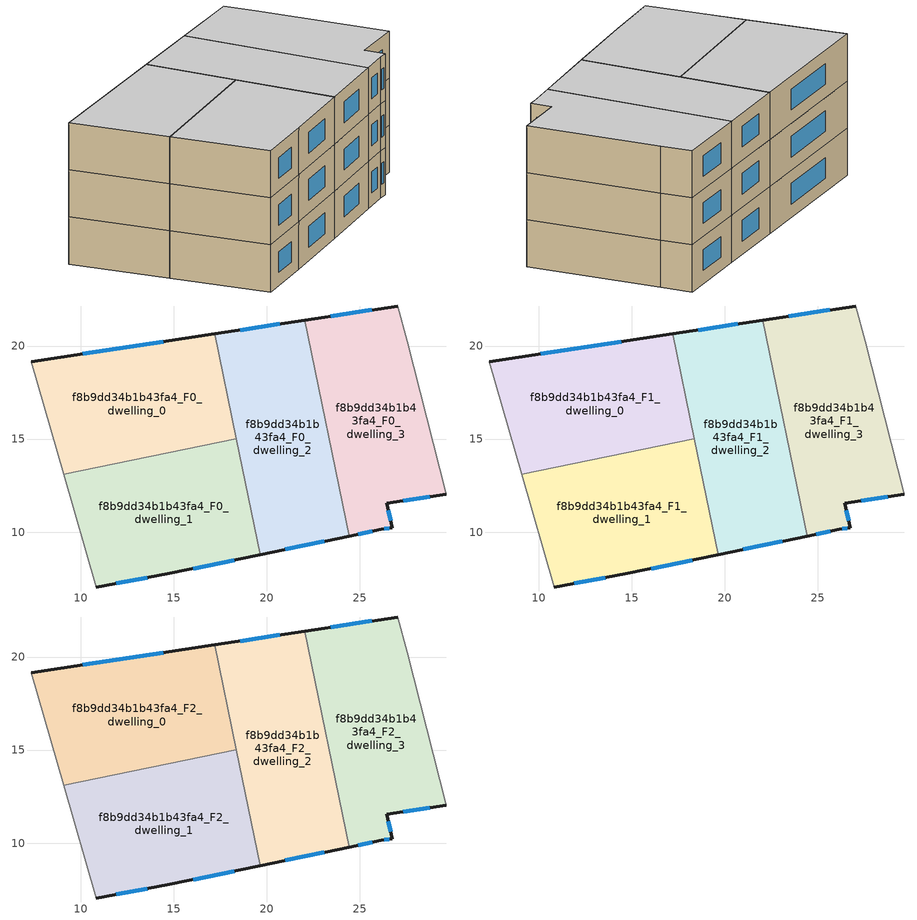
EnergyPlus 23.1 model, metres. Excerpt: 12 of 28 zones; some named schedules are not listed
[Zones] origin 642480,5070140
f8b9dd34b1b43fa4_F0_dwelling_0
 floor ground (EU_floor_Construction): 17.21,20.66 18.38,15.01 9.09,13.1 7.34,19.16 z0
 wall outside (EU_wall_Construction): 17.21,20.66 7.34,19.16 z0:3
 wall adiabatic (EU_wall_Construction): 7.34,19.16 9.09,13.1 z0:3
 wall to f8b9dd34b1b43fa4_F0_dwelling_1 (EU_wall_Construction): 9.09,13.1 18.38,15.01 z0:3
 wall to f8b9dd34b1b43fa4_F0_dwelling_2 (EU_wall_Construction): 18.38,15.01 17.21,20.66 z0:3
 window (EU_Window_Construction): 14.45,20.24 10.11,19.58 z0.84:2.16
f8b9dd34b1b43fa4_F0_dwelling_1
 floor ground (EU_floor_Construction): 18.38,15.01 19.66,8.79 14.64,7.75 10.84,7.05 9.09,13.1 z0
 wall outside (EU_wall_Construction): 10.84,7.05 14.64,7.75 19.66,8.79 z0:3
 wall adiabatic (EU_wall_Construction): 9.09,13.1 10.84,7.05 z0:3
 wall to f8b9dd34b1b43fa4_F0_dwelling_2 (EU_wall_Construction): 19.66,8.79 18.38,15.01 z0:3
 window (EU_Window_Construction): 11.91,7.24 13.58,7.55 / 16.05,8.04 18.25,8.5 z0.84:2.16
f8b9dd34b1b43fa4_F0_dwelling_2
 floor ground (EU_floor_Construction): 22.05,21.39 24.44,9.79 19.66,8.79 17.21,20.66 z0
 wall outside (EU_wall_Construction): 19.66,8.79 24.44,9.79 / 22.05,21.39 17.21,20.66 z0:3
 wall to f8b9dd34b1b43fa4_F0_dwelling_3 (EU_wall_Construction): 24.44,9.79 22.05,21.39 z0:3
 window (EU_Window_Construction): 21,9.07 23.1,9.51 / 20.69,21.19 18.57,20.86 z0.84:2.16
f8b9dd34b1b43fa4_F0_dwelling_3
 floor ground (EU_floor_Construction): 27.06,22.16 27.56,20.25 29.66,12.05 26.45,11.55 26.75,10.25 26.15,10.15 24.44,9.79 22.05,21.39 z0
 wall outside (EU_wall_Construction): 24.44,9.79 26.15,10.15 26.75,10.25 26.45,11.55 29.66,12.05 / 27.06,22.16 22.05,21.39 z0:3
 wall adiabatic (EU_wall_Construction): 29.66,12.05 27.56,20.25 27.06,22.16 z0:3
 window (EU_Window_Construction): 26.67,10.61 26.54,11.18 / 26.32,10.17 26.58,10.22 / 24.92,9.89 25.67,10.05 / 25.65,21.94 23.45,21.61 / 27.35,11.69 28.76,11.91 z0.84:2.16
f8b9dd34b1b43fa4_F1_dwelling_0
 floor to f8b9dd34b1b43fa4_F0_dwelling_0 (EU_floor_Construction): 17.21,20.66 18.38,15.01 9.09,13.1 7.34,19.16 z3
 wall outside (EU_wall_Construction): 17.21,20.66 7.34,19.16 z3:6
 wall adiabatic (EU_wall_Construction): 7.34,19.16 9.09,13.1 z3:6
 wall to f8b9dd34b1b43fa4_F1_dwelling_1 (EU_wall_Construction): 9.09,13.1 18.38,15.01 z3:6
 wall to f8b9dd34b1b43fa4_F1_dwelling_2 (EU_wall_Construction): 18.38,15.01 17.21,20.66 z3:6
 window (EU_Window_Construction): 14.45,20.24 10.11,19.58 z3.84:5.16
f8b9dd34b1b43fa4_F1_dwelling_1
 floor to f8b9dd34b1b43fa4_F0_dwelling_1 (EU_floor_Construction): 18.38,15.01 19.66,8.79 14.64,7.75 10.84,7.05 9.09,13.1 z3
 wall outside (EU_wall_Construction): 10.84,7.05 14.64,7.75 19.66,8.79 z3:6
 wall adiabatic (EU_wall_Construction): 9.09,13.1 10.84,7.05 z3:6
 wall to f8b9dd34b1b43fa4_F1_dwelling_2 (EU_wall_Construction): 19.66,8.79 18.38,15.01 z3:6
 window (EU_Window_Construction): 11.91,7.24 13.58,7.55 / 16.05,8.04 18.25,8.5 z3.84:5.16
f8b9dd34b1b43fa4_F1_dwelling_2
 floor to f8b9dd34b1b43fa4_F0_dwelling_2 (EU_floor_Construction): 22.05,21.39 24.44,9.79 19.66,8.79 17.21,20.66 z3
 wall outside (EU_wall_Construction): 19.66,8.79 24.44,9.79 / 22.05,21.39 17.21,20.66 z3:6
 wall to f8b9dd34b1b43fa4_F1_dwelling_3 (EU_wall_Construction): 24.44,9.79 22.05,21.39 z3:6
 window (EU_Window_Construction): 21,9.07 23.1,9.51 / 20.69,21.19 18.57,20.86 z3.84:5.16
f8b9dd34b1b43fa4_F1_dwelling_3
 floor to f8b9dd34b1b43fa4_F0_dwelling_3 (EU_floor_Construction): 27.06,22.16 27.55,20.25 29.65,12.05 26.45,11.55 26.75,10.25 26.15,10.15 24.44,9.79 22.05,21.39 z3
 wall outside (EU_wall_Construction): 24.44,9.79 26.15,10.15 26.75,10.25 26.45,11.55 29.66,12.05 / 27.06,22.16 22.05,21.39 z3:6
 wall adiabatic (EU_wall_Construction): 29.66,12.05 27.56,20.25 27.06,22.16 z3:6
 window (EU_Window_Construction): 26.67,10.61 26.54,11.18 / 26.32,10.17 26.58,10.22 / 24.92,9.89 25.67,10.05 / 25.65,21.94 23.45,21.61 / 27.35,11.69 28.76,11.91 z3.84:5.16
f8b9dd34b1b43fa4_F2_dwelling_0
 floor to f8b9dd34b1b43fa4_F1_dwelling_0 (EU_floor_Construction): 17.21,20.66 18.38,15.01 9.09,13.1 7.34,19.16 z6
 wall outside (EU_wall_Construction): 17.21,20.66 7.34,19.16 z6:9
 wall adiabatic (EU_wall_Construction): 7.34,19.16 9.09,13.1 z6:9
 wall to f8b9dd34b1b43fa4_F2_dwelling_1 (EU_wall_Construction): 9.09,13.1 18.38,15.01 z6:9
 wall to f8b9dd34b1b43fa4_F2_dwelling_2 (EU_wall_Construction): 18.38,15.01 17.21,20.66 z6:9
 window (EU_Window_Construction): 14.45,20.24 10.11,19.58 z6.84:8.16
 ceiling to f8b9dd34b1b43fa4_F3_dwelling_0 (EU_floor_Construction): 18.38,15.01 17.21,20.66 7.34,19.16 9.09,13.1 z9
f8b9dd34b1b43fa4_F2_dwelling_1
 floor to f8b9dd34b1b43fa4_F1_dwelling_1 (EU_floor_Construction): 18.38,15.01 19.66,8.79 14.64,7.75 10.84,7.05 9.09,13.1 z6
 wall outside (EU_wall_Construction): 10.84,7.05 14.64,7.75 19.66,8.79 z6:9
 wall adiabatic (EU_wall_Construction): 9.09,13.1 10.84,7.05 z6:9
 wall to f8b9dd34b1b43fa4_F2_dwelling_2 (EU_wall_Construction): 19.66,8.79 18.38,15.01 z6:9
 window (EU_Window_Construction): 11.91,7.24 13.58,7.55 / 16.05,8.04 18.25,8.5 z6.84:8.16
 ceiling to f8b9dd34b1b43fa4_F3_dwelling_1 (EU_floor_Construction): 19.66,8.79 18.38,15.01 9.09,13.1 10.84,7.05 14.64,7.75 z9
f8b9dd34b1b43fa4_F2_dwelling_2
 floor to f8b9dd34b1b43fa4_F1_dwelling_2 (EU_floor_Construction): 22.05,21.39 24.44,9.79 19.66,8.79 17.21,20.66 z6
 wall outside (EU_wall_Construction): 19.66,8.79 24.44,9.79 / 22.05,21.39 17.21,20.66 z6:9
 wall to f8b9dd34b1b43fa4_F2_dwelling_3 (EU_wall_Construction): 24.44,9.79 22.05,21.39 z6:9
 window (EU_Window_Construction): 21,9.07 23.1,9.51 / 20.69,21.19 18.57,20.86 z6.84:8.16
 ceiling to f8b9dd34b1b43fa4_F3_dwelling_2 (EU_floor_Construction): 24.44,9.79 22.05,21.39 17.21,20.66 19.66,8.79 z9
f8b9dd34b1b43fa4_F2_dwelling_3
 floor to f8b9dd34b1b43fa4_F1_dwelling_3 (EU_floor_Construction): 27.06,22.16 27.55,20.25 29.65,12.05 26.45,11.55 26.75,10.25 26.15,10.15 24.44,9.79 22.05,21.39 z6
 wall outside (EU_wall_Construction): 24.44,9.79 26.15,10.15 26.75,10.25 26.45,11.55 29.66,12.05 / 27.06,22.16 22.05,21.39 z6:9
 wall adiabatic (EU_wall_Construction): 29.66,12.05 27.56,20.25 27.06,22.16 z6:9
 window (EU_Window_Construction): 26.67,10.61 26.54,11.18 / 26.32,10.17 26.58,10.22 / 24.92,9.89 25.67,10.05 / 25.65,21.94 23.45,21.61 / 27.35,11.69 28.76,11.91 z6.84:8.16
 ceiling to f8b9dd34b1b43fa4_F3_dwelling_3 (EU_floor_Construction): 29.65,12.05 27.55,20.25 27.06,22.16 22.05,21.39 24.44,9.79 26.15,10.15 26.75,10.25 26.45,11.55 z9
[Building]
EU S2 Campaign: North Axis=0; Terrain=City; Solar Distribution=FullExterior
[Site:Location]
Lyon-Bron: Latitude=45.75; Longitude=5; Time Zone=1; Elevation=198
[SizingPeriod:WeatherFileDays]
AnnualSizingPeriod: Begin Month=1; Begin Day of Month=1; End Month=12; End Day of Month=31; Day of Week for Start Day=Monday; Use Weather File Daylight Saving Period=No; Use Weather File Rain and Snow Indicators=No
[MATERIAL]
EU_InternalMass_Material: Roughness=MediumRough; Thickness=0.1; Conductivity=1; Density=1800; Specific Heat=900; Thermal Absorptance=0.9; Solar Absorptance=0.7; Visible Absorptance=0.7
[MATERIAL:NOMASS] Roughness=MediumRough; Thermal Absorptance=0.9; Solar Absorptance=0.7; Visible Absorptance=0.7
Name | Thermal Resistance
EU_wall_NoMass | 0.776494
EU_floor_NoMass | 0.421597
[WINDOWMATERIAL:SIMPLEGLAZINGSYSTEM]
EU_Window_SimpleGlazing: UFactor=4.24961; Solar Heat Gain Coefficient=0.83; Visible Transmittance=0.83
[CONSTRUCTION]
EU_wall_Construction: EU_wall_NoMass
EU_floor_Construction: EU_floor_NoMass
EU_Window_Construction: EU_Window_SimpleGlazing
EU_InternalMass_Construction: EU_InternalMass_Material
[ZONE] Type=1; Multiplier=1; Ceiling Height=autocalculate; Floor Area=autocalculate; Part of Total Floor Area=Yes
Name | Volume
f8b9dd34b1b43fa4_F0_dwelling_0; f8b9dd34b1b43fa4_F1_dwelling_0; f8b9dd34b1b43fa4_F2_dwelling_0 | 175.611
f8b9dd34b1b43fa4_F0_dwelling_1 | 175.622
f8b9dd34b1b43fa4_F1_dwelling_1; f8b9dd34b1b43fa4_F2_dwelling_1 | 175.621
f8b9dd34b1b43fa4_F0_dwelling_2; f8b9dd34b1b43fa4_F1_dwelling_2; f8b9dd34b1b43fa4_F2_dwelling_2 | 175.605
f8b9dd34b1b43fa4_F0_dwelling_3 | 175.63
f8b9dd34b1b43fa4_F1_dwelling_3; f8b9dd34b1b43fa4_F2_dwelling_3 | 175.629
[INTERNALMASS] Construction=EU_InternalMass_Construction
Name | Zone or ZoneList | Surface Area
f8b9dd34b1b43fa4_F0_dwelling_0_EU_InternalMass | f8b9dd34b1b43fa4_F0_dwelling_0 | 58.5381
f8b9dd34b1b43fa4_F0_dwelling_1_EU_InternalMass | f8b9dd34b1b43fa4_F0_dwelling_1 | 58.5406
f8b9dd34b1b43fa4_F0_dwelling_2_EU_InternalMass | f8b9dd34b1b43fa4_F0_dwelling_2 | 58.5353
f8b9dd34b1b43fa4_F0_dwelling_3_EU_InternalMass | f8b9dd34b1b43fa4_F0_dwelling_3 | 58.543
f8b9dd34b1b43fa4_F1_dwelling_0_EU_InternalMass | f8b9dd34b1b43fa4_F1_dwelling_0 | 58.5381
f8b9dd34b1b43fa4_F1_dwelling_1_EU_InternalMass | f8b9dd34b1b43fa4_F1_dwelling_1 | 58.5406
f8b9dd34b1b43fa4_F1_dwelling_2_EU_InternalMass | f8b9dd34b1b43fa4_F1_dwelling_2 | 58.5353
f8b9dd34b1b43fa4_F1_dwelling_3_EU_InternalMass | f8b9dd34b1b43fa4_F1_dwelling_3 | 58.543
f8b9dd34b1b43fa4_F2_dwelling_0_EU_InternalMass | f8b9dd34b1b43fa4_F2_dwelling_0 | 58.5381
f8b9dd34b1b43fa4_F2_dwelling_1_EU_InternalMass | f8b9dd34b1b43fa4_F2_dwelling_1 | 58.5406
f8b9dd34b1b43fa4_F2_dwelling_2_EU_InternalMass | f8b9dd34b1b43fa4_F2_dwelling_2 | 58.5353
f8b9dd34b1b43fa4_F2_dwelling_3_EU_InternalMass | f8b9dd34b1b43fa4_F2_dwelling_3 | 58.543
[OTHEREQUIPMENT] Fuel Type=Electricity; Design Level Calculation Method=Watts/Area; Power per Zone Floor Area=1; Fraction Latent=0; Fraction Radiant=0; Fraction Lost=0; Carbon Dioxide Generation Rate=0; EndUse Subcategory=EU_Step8_InternalGains
Name | Zone or ZoneList or Space or SpaceList | Schedule
EU_Step8_InternalGain_f8b9dd34b1b43fa4_F0_dwelling_0_f000 | f8b9dd34b1b43fa4_F0_dwelling_0 | EU_Step8_GainSchedule_f8b9dd34b1b43fa4_F0_dwelling_0_f000
EU_Step8_InternalGain_f8b9dd34b1b43fa4_F0_dwelling_1_f000 | f8b9dd34b1b43fa4_F0_dwelling_1 | EU_Step8_GainSchedule_f8b9dd34b1b43fa4_F0_dwelling_1_f000
EU_Step8_InternalGain_f8b9dd34b1b43fa4_F0_dwelling_2_f000 | f8b9dd34b1b43fa4_F0_dwelling_2 | EU_Step8_GainSchedule_f8b9dd34b1b43fa4_F0_dwelling_2_f000
EU_Step8_InternalGain_f8b9dd34b1b43fa4_F0_dwelling_3_f000 | f8b9dd34b1b43fa4_F0_dwelling_3 | EU_Step8_GainSchedule_f8b9dd34b1b43fa4_F0_dwelling_3_f000
EU_Step8_InternalGain_f8b9dd34b1b43fa4_F1_dwelling_0_f000 | f8b9dd34b1b43fa4_F1_dwelling_0 | EU_Step8_GainSchedule_f8b9dd34b1b43fa4_F1_dwelling_0_f000
EU_Step8_InternalGain_f8b9dd34b1b43fa4_F1_dwelling_1_f000 | f8b9dd34b1b43fa4_F1_dwelling_1 | EU_Step8_GainSchedule_f8b9dd34b1b43fa4_F1_dwelling_1_f000
EU_Step8_InternalGain_f8b9dd34b1b43fa4_F1_dwelling_2_f000 | f8b9dd34b1b43fa4_F1_dwelling_2 | EU_Step8_GainSchedule_f8b9dd34b1b43fa4_F1_dwelling_2_f000
EU_Step8_InternalGain_f8b9dd34b1b43fa4_F1_dwelling_3_f000 | f8b9dd34b1b43fa4_F1_dwelling_3 | EU_Step8_GainSchedule_f8b9dd34b1b43fa4_F1_dwelling_3_f000
EU_Step8_InternalGain_f8b9dd34b1b43fa4_F2_dwelling_0_f000 | f8b9dd34b1b43fa4_F2_dwelling_0 | EU_Step8_GainSchedule_f8b9dd34b1b43fa4_F2_dwelling_0_f000
EU_Step8_InternalGain_f8b9dd34b1b43fa4_F2_dwelling_1_f000 | f8b9dd34b1b43fa4_F2_dwelling_1 | EU_Step8_GainSchedule_f8b9dd34b1b43fa4_F2_dwelling_1_f000
EU_Step8_InternalGain_f8b9dd34b1b43fa4_F2_dwelling_2_f000 | f8b9dd34b1b43fa4_F2_dwelling_2 | EU_Step8_GainSchedule_f8b9dd34b1b43fa4_F2_dwelling_2_f000
EU_Step8_InternalGain_f8b9dd34b1b43fa4_F2_dwelling_3_f000 | f8b9dd34b1b43fa4_F2_dwelling_3 | EU_Step8_GainSchedule_f8b9dd34b1b43fa4_F2_dwelling_3_f000
[ZONEVENTILATION:DESIGNFLOWRATE] Schedule=EU_AlwaysOn; Design Flow Rate Calculation Method=AirChanges/Hour; Air Changes per Hour=0.693814; Ventilation Type=Natural; Fan Pressure Rise=0; Fan Total Efficiency=1; Constant Term Coefficient=1; Temperature Term Coefficient=0; Velocity Term Coefficient=0; Velocity Squared Term Coefficient=0; Minimum Indoor Temperature=-100; Maximum Indoor Temperature=100; Delta Temperature=-100; Minimum Outdoor Temperature=-100; Maximum Outdoor Temperature=100; Maximum Wind Speed=40
Name | Zone or ZoneList or Space or SpaceList
EU_ConstantAir_f8b9dd34b1b43fa4_F0_dwelling_0 | f8b9dd34b1b43fa4_F0_dwelling_0
EU_ConstantAir_f8b9dd34b1b43fa4_F0_dwelling_1 | f8b9dd34b1b43fa4_F0_dwelling_1
EU_ConstantAir_f8b9dd34b1b43fa4_F0_dwelling_2 | f8b9dd34b1b43fa4_F0_dwelling_2
EU_ConstantAir_f8b9dd34b1b43fa4_F0_dwelling_3 | f8b9dd34b1b43fa4_F0_dwelling_3
EU_ConstantAir_f8b9dd34b1b43fa4_F1_dwelling_0 | f8b9dd34b1b43fa4_F1_dwelling_0
EU_ConstantAir_f8b9dd34b1b43fa4_F1_dwelling_1 | f8b9dd34b1b43fa4_F1_dwelling_1
EU_ConstantAir_f8b9dd34b1b43fa4_F1_dwelling_2 | f8b9dd34b1b43fa4_F1_dwelling_2
EU_ConstantAir_f8b9dd34b1b43fa4_F1_dwelling_3 | f8b9dd34b1b43fa4_F1_dwelling_3
EU_ConstantAir_f8b9dd34b1b43fa4_F2_dwelling_0 | f8b9dd34b1b43fa4_F2_dwelling_0
EU_ConstantAir_f8b9dd34b1b43fa4_F2_dwelling_1 | f8b9dd34b1b43fa4_F2_dwelling_1
EU_ConstantAir_f8b9dd34b1b43fa4_F2_dwelling_2 | f8b9dd34b1b43fa4_F2_dwelling_2
EU_ConstantAir_f8b9dd34b1b43fa4_F2_dwelling_3 | f8b9dd34b1b43fa4_F2_dwelling_3
[HVACTEMPLATE:THERMOSTAT] Constant Heating Setpoint=20; Constant Cooling Setpoint=50
EU_HeatOnly_f8b9dd34b1b43fa4_F0_dwelling_0; EU_HeatOnly_f8b9dd34b1b43fa4_F0_dwelling_1; EU_HeatOnly_f8b9dd34b1b43fa4_F0_dwelling_2; EU_HeatOnly_f8b9dd34b1b43fa4_F0_dwelling_3; EU_HeatOnly_f8b9dd34b1b43fa4_F1_dwelling_0; EU_HeatOnly_f8b9dd34b1b43fa4_F1_dwelling_1; EU_HeatOnly_f8b9dd34b1b43fa4_F1_dwelling_2; EU_HeatOnly_f8b9dd34b1b43fa4_F1_dwelling_3; EU_HeatOnly_f8b9dd34b1b43fa4_F2_dwelling_0; EU_HeatOnly_f8b9dd34b1b43fa4_F2_dwelling_1; EU_HeatOnly_f8b9dd34b1b43fa4_F2_dwelling_2; EU_HeatOnly_f8b9dd34b1b43fa4_F2_dwelling_3; EU_HeatOnly_f8b9dd34b1b43fa4_F3_dwelling_0; EU_HeatOnly_f8b9dd34b1b43fa4_F3_dwelling_1; EU_HeatOnly_f8b9dd34b1b43fa4_F3_dwelling_2; EU_HeatOnly_f8b9dd34b1b43fa4_F3_dwelling_3; EU_HeatOnly_f8b9dd34b1b43fa4_F4_dwelling_0; EU_HeatOnly_f8b9dd34b1b43fa4_F4_dwelling_1; EU_HeatOnly_f8b9dd34b1b43fa4_F4_dwelling_2; EU_HeatOnly_f8b9dd34b1b43fa4_F4_dwelling_3; EU_HeatOnly_f8b9dd34b1b43fa4_F5_dwelling_0; EU_HeatOnly_f8b9dd34b1b43fa4_F5_dwelling_1; EU_HeatOnly_f8b9dd34b1b43fa4_F5_dwelling_2; EU_HeatOnly_f8b9dd34b1b43fa4_F5_dwelling_3; EU_HeatOnly_f8b9dd34b1b43fa4_F6_dwelling_0; EU_HeatOnly_f8b9dd34b1b43fa4_F6_dwelling_1; EU_HeatOnly_f8b9dd34b1b43fa4_F6_dwelling_2; EU_HeatOnly_f8b9dd34b1b43fa4_F6_dwelling_3
[HVACTEMPLATE:ZONE:IDEALLOADSAIRSYSTEM] System Availability Schedule=EU_AlwaysOn; Maximum Heating Supply Air Temperature=50; Minimum Cooling Supply Air Temperature=13; Maximum Heating Supply Air Humidity Ratio=0.0156; Minimum Cooling Supply Air Humidity Ratio=0.0077; Heating Limit=NoLimit; Cooling Limit=NoLimit; Heating Availability Schedule=EU_AlwaysOn; Cooling Availability Schedule=EU_CoolingOff; Dehumidification Control Type=ConstantSensibleHeatRatio; Cooling Sensible Heat Ratio=0.7; Dehumidification Setpoint=60; Humidification Control Type=None; Humidification Setpoint=30; Outdoor Air Method=None; Outdoor Air Flow Rate per Person=0.00944; Outdoor Air Flow Rate per Zone Floor Area=0; Outdoor Air Flow Rate per Zone=0; Demand Controlled Ventilation Type=None; Outdoor Air Economizer Type=NoEconomizer; Heat Recovery Type=None; Sensible Heat Recovery Effectiveness=0.7; Latent Heat Recovery Effectiveness=0.65
Name | Template Thermostat
f8b9dd34b1b43fa4_F0_dwelling_0 | EU_HeatOnly_f8b9dd34b1b43fa4_F0_dwelling_0
f8b9dd34b1b43fa4_F0_dwelling_1 | EU_HeatOnly_f8b9dd34b1b43fa4_F0_dwelling_1
f8b9dd34b1b43fa4_F0_dwelling_2 | EU_HeatOnly_f8b9dd34b1b43fa4_F0_dwelling_2
f8b9dd34b1b43fa4_F0_dwelling_3 | EU_HeatOnly_f8b9dd34b1b43fa4_F0_dwelling_3
f8b9dd34b1b43fa4_F1_dwelling_0 | EU_HeatOnly_f8b9dd34b1b43fa4_F1_dwelling_0
f8b9dd34b1b43fa4_F1_dwelling_1 | EU_HeatOnly_f8b9dd34b1b43fa4_F1_dwelling_1
f8b9dd34b1b43fa4_F1_dwelling_2 | EU_HeatOnly_f8b9dd34b1b43fa4_F1_dwelling_2
f8b9dd34b1b43fa4_F1_dwelling_3 | EU_HeatOnly_f8b9dd34b1b43fa4_F1_dwelling_3
f8b9dd34b1b43fa4_F2_dwelling_0 | EU_HeatOnly_f8b9dd34b1b43fa4_F2_dwelling_0
f8b9dd34b1b43fa4_F2_dwelling_1 | EU_HeatOnly_f8b9dd34b1b43fa4_F2_dwelling_1
f8b9dd34b1b43fa4_F2_dwelling_2 | EU_HeatOnly_f8b9dd34b1b43fa4_F2_dwelling_2
f8b9dd34b1b43fa4_F2_dwelling_3 | EU_HeatOnly_f8b9dd34b1b43fa4_F2_dwelling_3
[SIZING:ZONE] Zone Cooling Design Supply Air Temperature Input Method=SupplyAirTemperature; Zone Cooling Design Supply Air Temperature=13; Zone Heating Design Supply Air Temperature Input Method=SupplyAirTemperature; Zone Heating Design Supply Air Temperature=50; Zone Cooling Design Supply Air Humidity Ratio=0.008; Zone Heating Design Supply Air Humidity Ratio=0.008; Cooling Design Air Flow Method=DesignDay; Cooling Design Air Flow Rate=0; Cooling Minimum Air Flow per Zone Floor Area=0.000762; Cooling Minimum Air Flow=0; Cooling Minimum Air Flow Fraction=0.2; Heating Design Air Flow Method=DesignDay; Heating Design Air Flow Rate=0; Heating Maximum Air Flow per Zone Floor Area=0.002032; Heating Maximum Air Flow=0.141576; Heating Maximum Air Flow Fraction=0.3; Account for Dedicated Outdoor Air System=No; Dedicated Outdoor Air System Control Strategy=NeutralSupplyAir; Dedicated Outdoor Air Low Setpoint Temperature for Design=autosize; Dedicated Outdoor Air High Setpoint Temperature for Design=autosize; Zone Load Sizing Method=Sensible Load Only No Latent Load; Zone Latent Cooling Design Supply Air Humidity Ratio Input Method=HumidityRatioDifference; Zone Cooling Design Supply Air Humidity Ratio Difference=0.005; Zone Latent Heating Design Supply Air Humidity Ratio Input Method=HumidityRatioDifference; Zone Humidification Design Supply Air Humidity Ratio Difference=0.005
f8b9dd34b1b43fa4_F0_dwelling_0; f8b9dd34b1b43fa4_F0_dwelling_1; f8b9dd34b1b43fa4_F0_dwelling_2; f8b9dd34b1b43fa4_F0_dwelling_3; f8b9dd34b1b43fa4_F1_dwelling_0; f8b9dd34b1b43fa4_F1_dwelling_1; f8b9dd34b1b43fa4_F1_dwelling_2; f8b9dd34b1b43fa4_F1_dwelling_3; f8b9dd34b1b43fa4_F2_dwelling_0; f8b9dd34b1b43fa4_F2_dwelling_1; f8b9dd34b1b43fa4_F2_dwelling_2; f8b9dd34b1b43fa4_F2_dwelling_3
[SCHEDULE:FILE] Column Number=1; Rows to Skip at Top=0; Number of Hours of Data=8760; Column Separator=Comma; Interpolate to Timestep=No; Minutes per Item=60; Adjust Schedule for Daylight Savings=Yes
Name | File
EU_Step8_GainSchedule_f8b9dd34b1b43fa4_F0_dwelling_0_f000 | ../../schedules/f8b9dd34b1b43fa4/f8b9dd34b1b43fa4_F0_dwelling_0_f000_gain.csv
EU_Step8_GainSchedule_f8b9dd34b1b43fa4_F0_dwelling_1_f000 | ../../schedules/f8b9dd34b1b43fa4/f8b9dd34b1b43fa4_F0_dwelling_1_f000_gain.csv
EU_Step8_GainSchedule_f8b9dd34b1b43fa4_F0_dwelling_2_f000 | ../../schedules/f8b9dd34b1b43fa4/f8b9dd34b1b43fa4_F0_dwelling_2_f000_gain.csv
